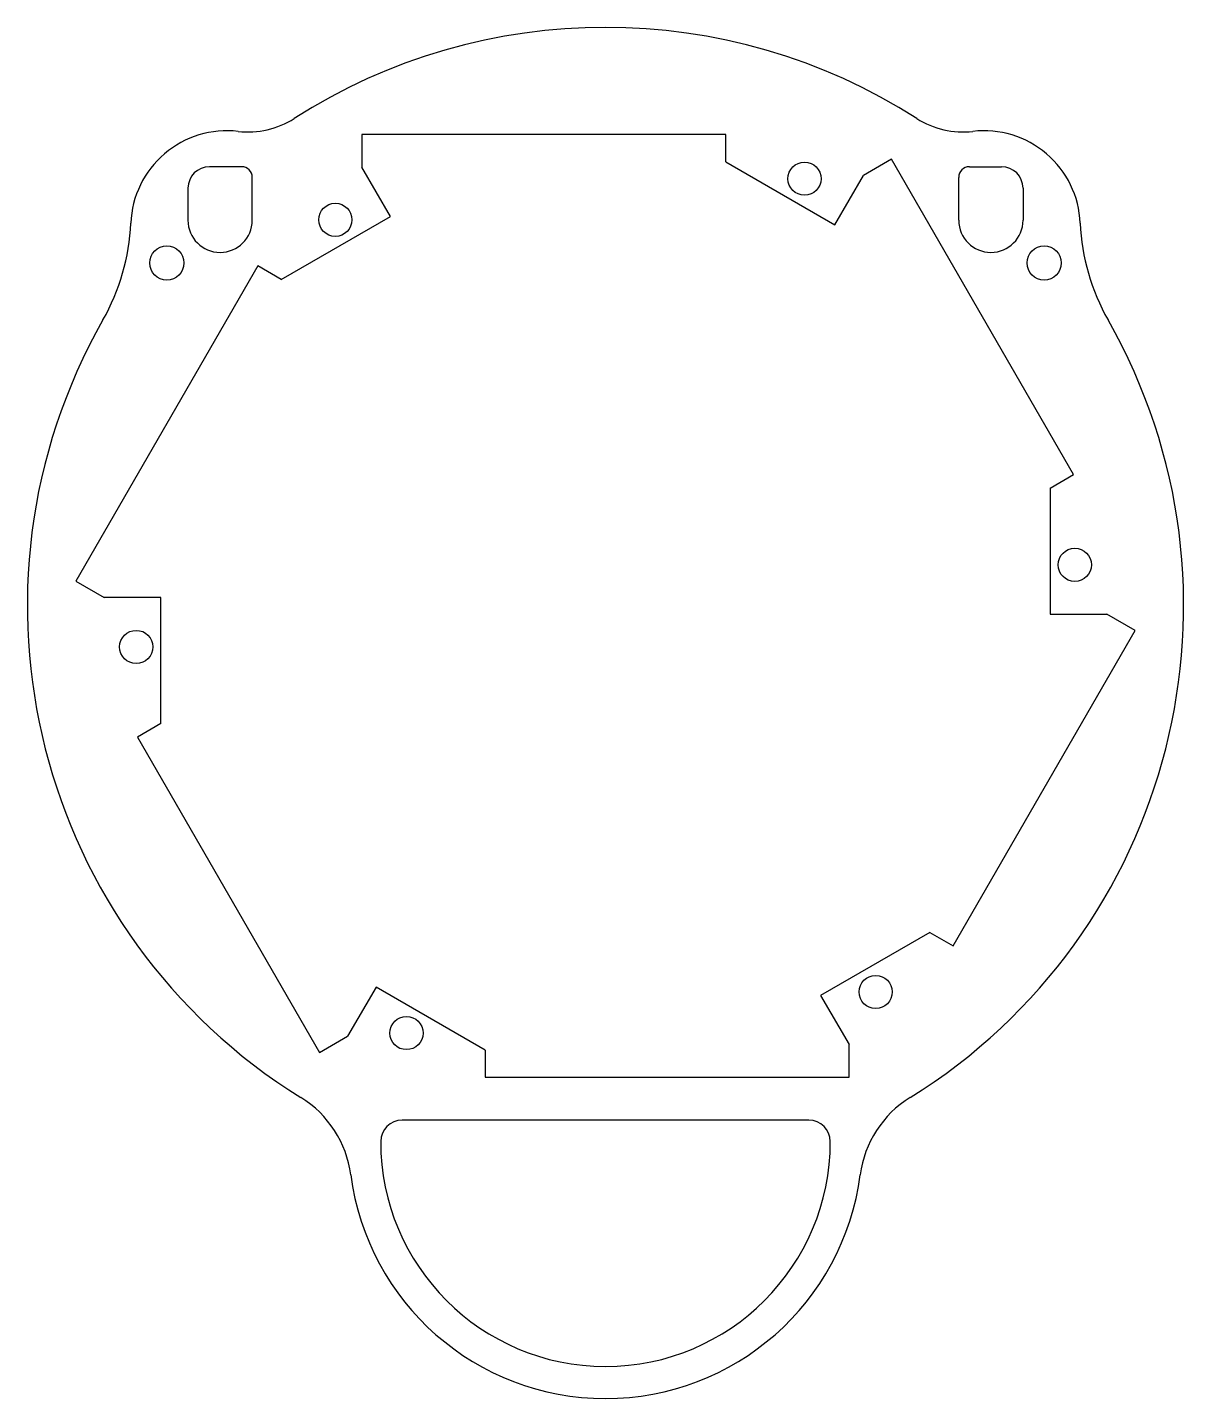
# Model space of a CAD drawing. Extents: x 94 to 202, y 41 to 169.
import ezdxf

# ---------------------------------------------------------------- set-up
doc = ezdxf.new("R2010")
doc.units = 0
doc.layers.add('View013', color=7, linetype='CONTINUOUS')

msp = doc.modelspace()

# ---------------------------------------------------------------- linework, layer by layer
at = {"layer": 'View013'}
for p, q in [((159.75, 159), (125.75, 159)), ((125.75, 159), (125.75, 155.95)), ((159.75, 156.465), (159.75, 159)), ((159.75, 156.465), (169.937, 150.584)), ((175.23, 156.702), (172.589, 155.177)), ((192.23, 127.257), (175.23, 156.702)), ((114.5, 156), (111.5, 156)), ((115.5, 151), (115.5, 155)), ((128.402, 151.357), (125.75, 155.95)), ((169.937, 150.584), (172.589, 155.177)), ((181.5, 151), (181.5, 155)), ((182.5, 156), (185.5, 156)), ((109.5, 154), (109.5, 151)), ((187.5, 154), (187.5, 151)), ((118.215, 145.475), (128.402, 151.357)), ((116.02, 146.743), (99.0199, 117.298)), ((118.215, 145.475), (116.02, 146.743)), ((190.035, 125.99), (192.23, 127.257)), ((190.035, 125.99), (190.035, 114.227)), ((99.0199, 117.298), (101.661, 115.773)), ((106.965, 115.773), (101.661, 115.773)), ((106.965, 104.01), (106.965, 115.773)), ((190.035, 114.227), (195.339, 114.227)), ((197.98, 112.702), (195.339, 114.227)), ((180.98, 83.2572), (197.98, 112.702)), ((106.965, 104.01), (104.77, 102.743)), ((104.77, 102.743), (121.77, 73.2979)), ((178.785, 84.5247), (168.598, 78.6433)), ((178.785, 84.5247), (180.98, 83.2572)), ((127.063, 79.4163), (124.411, 74.8229)), ((137.25, 73.5349), (127.063, 79.4163)), ((168.598, 78.6433), (171.25, 74.05)), ((121.77, 73.2979), (124.411, 74.8229)), ((137.25, 73.5349), (137.25, 71)), ((171.25, 71), (171.25, 74.05)), ((137.25, 71), (171.25, 71)), ((167.5, 67), (129.5, 67))]:
    msp.add_line(p, q, dxfattribs=at)
for centre, radius in [((167.095, 154.878), 1.55), ((123.263, 151.043), 1.55), ((107.523, 147.014), 1.6), ((189.477, 147.014), 1.6), ((192.333, 118.835), 1.55), ((104.667, 111.165), 1.55), ((173.737, 78.9573), 1.55), ((129.905, 75.1225), 1.55)]:
    msp.add_circle(centre, radius, dxfattribs=at)
for centre, radius, start, end in [((148.5, 115), 54, 57.4158, 122.584), ((115.111, 167.241), 8, -96.6409, -57.4158), ((181.889, 167.241), 8, -122.584, -83.3591), ((113.145, 150.355), 9, 83.3591, 177.591), ((183.855, 150.355), 9, 2.4093, 96.6409), ((111.5, 154), 2, 90, 180), ((114.5, 155), 1, 0, 90), ((182.5, 155), 1, 90, 180), ((185.5, 154), 2, 0, 90), ((84.1703, 151.574), 20, -29.6202, -2.4093), ((112.5, 151), 3, 180, 0), ((184.5, 151), 3, 180, 0), ((212.83, 151.574), 20, -177.591, -150.38), ((148.5, 115), 54, 150.38, -121.788), ((148.5, 115), 54, -58.2117, 29.6202), ((114.786, 60.6), 10, 7.4356, 58.2117), ((182.214, 60.6), 10, 121.788, 172.564), ((129.5, 65), 2, 90, 180), ((167.5, 65), 2, 0, 90), ((148.5, 65), 21, 180, 0), ((148.5, 65), 24, -172.564, -7.4356)]:
    msp.add_arc(centre, radius, start, end, dxfattribs=at)

doc.saveas('drawing.dxf')
